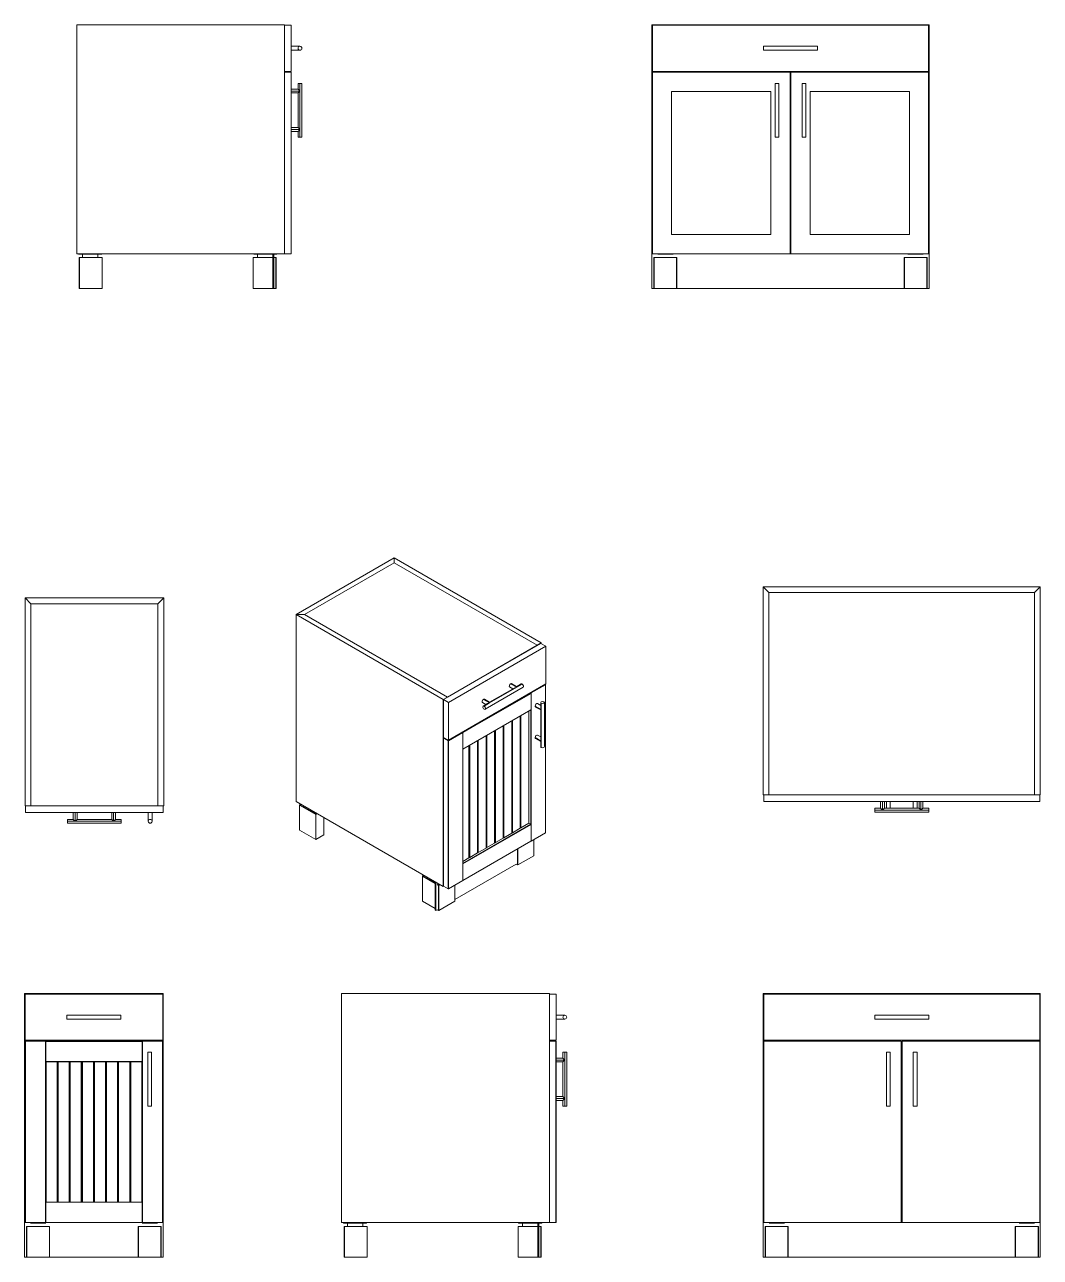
# Model space of a CAD drawing. Header units: millimetres. Extents: x 198 to 695, y 325 to 684.
# Drawn here: x 392.4 to 524.3, y 324.6 to 484.6 of the extents above; entities that cross this region are included whole.
import ezdxf

# ---------------------------------------------------------------- set-up
doc = ezdxf.new("R2010")
doc.units = ezdxf.units.MM
doc.layers.add('Standard', color=11, linetype='Continuous')

msp = doc.modelspace()

# ---------------------------------------------------------------- linework, layer by layer
at = {"layer": 'Standard', "linetype": 'Continuous', "lineweight": 0, "extrusion": (0, 1, 0)}
for p, q in [((399.12, 484.64, 14.05), (399.12, 454.89, 14.05)), ((426.12, 484.64, 14.05), (399.12, 484.64, 14.05)), ((426.12, 484.64, 14.05), (426.12, 454.89, 14.05)), ((426.12, 484.58, 14.05), (426.99, 484.58, 14.05)), ((426.99, 484.58, 14.05), (426.99, 478.58, 14.05)), ((473.84, 484.64, 14.05), (473.84, 454.89, 14.05)), ((474.59, 484.64, 14.05), (473.84, 484.64, 14.05)), ((473.9, 484.58, 14.05), (473.9, 478.58, 14.05)), ((509.78, 484.58, 14.05), (473.9, 484.58, 14.05)), ((474.59, 484.58, 14.05), (474.59, 484.64, 14.05)), ((474.59, 484.64, 14.05), (509.09, 484.64, 14.05)), ((474.59, 484.58, 14.05), (474.59, 484.64, 14.05)), ((509.84, 484.64, 14.05), (509.09, 484.64, 14.05)), ((509.09, 484.64, 14.05), (509.09, 484.58, 14.05)), ((509.09, 484.64, 14.05), (509.09, 484.58, 14.05)), ((509.78, 478.58, 14.05), (509.78, 484.58, 14.05)), ((509.84, 454.89, 14.05), (509.84, 484.64, 14.05)), ((428.12, 481.83, 14.05), (426.99, 481.83, 14.05)), ((488.34, 481.83, 14.05), (488.34, 481.33, 14.05)), ((488.34, 481.83, 14.05), (489.34, 481.83, 14.05)), ((489.34, 481.83, 14.05), (494.34, 481.83, 14.05)), ((494.34, 481.83, 14.05), (495.34, 481.83, 14.05)), ((495.34, 481.33, 14.05), (495.34, 481.83, 14.05)), ((426.99, 481.33, 14.05), (428.12, 481.33, 14.05)), ((489.34, 481.33, 14.05), (488.34, 481.33, 14.05)), ((494.34, 481.33, 14.05), (489.34, 481.33, 14.05)), ((495.34, 481.33, 14.05), (494.34, 481.33, 14.05)), ((426.12, 478.58, 14.05), (426.99, 478.58, 14.05)), ((426.12, 478.46, 14.05), (426.96, 478.46, 14.05)), ((426.99, 478.46, 14.05), (426.96, 478.46, 14.05)), ((426.96, 454.89, 14.05), (426.96, 478.46, 14.05)), ((426.99, 478.46, 14.05), (426.99, 454.89, 14.05)), ((428.12, 477.02, 14.05), (427.87, 477.02, 14.05)), ((427.87, 477.02, 14.05), (427.87, 476.27, 14.05)), ((428.37, 477.02, 14.05), (428.12, 477.02, 14.05)), ((428.12, 476.02, 14.05), (428.12, 477.02, 14.05)), ((428.37, 477.02, 14.05), (428.37, 470.02, 14.05)), ((473.9, 478.58, 14.05), (509.78, 478.58, 14.05)), ((473.9, 478.46, 14.05), (473.9, 454.89, 14.05)), ((491.78, 478.46, 14.05), (473.9, 478.46, 14.05)), ((474.59, 478.46, 14.05), (474.59, 478.58, 14.05)), ((490.34, 477.02, 14.05), (489.84, 477.02, 14.05)), ((489.84, 476.02, 14.05), (489.84, 477.02, 14.05)), ((490.34, 477.02, 14.05), (490.34, 476.02, 14.05)), ((491.78, 454.89, 14.05), (491.78, 478.46, 14.05)), ((491.9, 478.46, 14.05), (491.9, 454.89, 14.05)), ((509.78, 478.46, 14.05), (491.9, 478.46, 14.05)), ((493.84, 477.02, 14.05), (493.34, 477.02, 14.05)), ((493.34, 476.02, 14.05), (493.34, 477.02, 14.05)), ((493.84, 477.02, 14.05), (493.84, 476.02, 14.05)), ((509.09, 478.58, 14.05), (509.09, 478.46, 14.05)), ((509.78, 454.89, 14.05), (509.78, 478.46, 14.05)), ((426.99, 476.27, 14.05), (427.87, 476.27, 14.05)), ((428.12, 476.02, 14.05), (426.99, 476.02, 14.05)), ((426.99, 475.77, 14.05), (427.87, 475.77, 14.05)), ((428.12, 476.02, 14.05), (427.87, 476.27, 14.05)), ((427.87, 475.77, 14.05), (428.12, 476.02, 14.05)), ((427.87, 475.77, 14.05), (427.87, 471.27, 14.05)), ((428.12, 471.02, 14.05), (428.12, 476.02, 14.05)), ((476.4, 475.96, 14.05), (489.28, 475.96, 14.05)), ((476.4, 457.39, 14.05), (476.4, 475.96, 14.05)), ((489.28, 475.96, 14.05), (489.28, 457.39, 14.05)), ((489.84, 471.02, 14.05), (489.84, 476.02, 14.05)), ((490.34, 476.02, 14.05), (490.34, 471.02, 14.05)), ((493.34, 471.02, 14.05), (493.34, 476.02, 14.05)), ((493.84, 476.02, 14.05), (493.84, 471.02, 14.05)), ((494.4, 475.96, 14.05), (507.28, 475.96, 14.05)), ((494.4, 457.39, 14.05), (494.4, 475.96, 14.05)), ((507.28, 475.96, 14.05), (507.28, 457.39, 14.05)), ((426.99, 471.27, 14.05), (427.87, 471.27, 14.05)), ((428.12, 471.02, 14.05), (426.99, 471.02, 14.05)), ((426.99, 470.77, 14.05), (427.87, 470.77, 14.05)), ((428.12, 471.02, 14.05), (427.87, 471.27, 14.05)), ((427.87, 470.77, 14.05), (428.12, 471.02, 14.05)), ((427.87, 470.77, 14.05), (427.87, 470.02, 14.05)), ((428.12, 470.02, 14.05), (428.12, 471.02, 14.05)), ((489.84, 470.02, 14.05), (489.84, 471.02, 14.05)), ((490.34, 471.02, 14.05), (490.34, 470.02, 14.05)), ((493.34, 470.02, 14.05), (493.34, 471.02, 14.05)), ((493.84, 471.02, 14.05), (493.84, 470.02, 14.05)), ((427.87, 470.02, 14.05), (428.12, 470.02, 14.05)), ((428.12, 470.02, 14.05), (428.37, 470.02, 14.05)), ((489.84, 470.02, 14.05), (490.34, 470.02, 14.05)), ((493.34, 470.02, 14.05), (493.84, 470.02, 14.05)), ((491.78, 467.64, 14.05), (491.9, 467.64, 14.05)), ((491.9, 466.89, 14.05), (491.78, 466.89, 14.05)), ((489.28, 457.39, 14.05), (476.4, 457.39, 14.05)), ((507.28, 457.39, 14.05), (494.4, 457.39, 14.05)), ((426.12, 454.89, 14.05), (399.12, 454.89, 14.05)), ((399.37, 454.83, 14.05), (399.37, 454.89, 14.05)), ((402.37, 454.89, 14.05), (399.37, 454.89, 14.05)), ((399.37, 454.83, 14.05), (402.37, 454.83, 14.05)), ((399.87, 454.39, 14.05), (399.87, 454.83, 14.05)), ((401.87, 454.83, 14.05), (401.87, 454.39, 14.05)), ((402.37, 454.89, 14.05), (402.37, 454.83, 14.05)), ((424.62, 454.89, 14.05), (422.12, 454.89, 14.05)), ((422.12, 454.83, 14.05), (422.12, 454.89, 14.05)), ((422.12, 454.83, 14.05), (424.62, 454.83, 14.05)), ((422.62, 454.39, 14.05), (422.62, 454.83, 14.05)), ((424.62, 454.89, 14.05), (424.74, 454.89, 14.05)), ((424.62, 450.39, 14.05), (424.62, 454.89, 14.05)), ((425.12, 454.89, 14.05), (424.74, 454.89, 14.05)), ((424.74, 450.39, 14.05), (424.74, 454.89, 14.05)), ((424.74, 454.83, 14.05), (425.12, 454.83, 14.05)), ((425.12, 454.89, 14.05), (425.12, 454.83, 14.05)), ((426.96, 454.89, 14.05), (426.12, 454.89, 14.05)), ((426.96, 454.89, 14.05), (426.99, 454.89, 14.05)), ((473.84, 454.89, 14.05), (473.9, 454.89, 14.05)), ((473.84, 450.39, 14.05), (473.84, 454.89, 14.05)), ((473.9, 454.89, 14.05), (491.78, 454.89, 14.05)), ((475.59, 454.89, 14.05), (474.6, 454.89, 14.05)), ((474.6, 454.83, 14.05), (475.59, 454.83, 14.05)), ((475.59, 454.89, 14.05), (475.59, 454.83, 14.05)), ((476.58, 454.89, 14.05), (475.59, 454.89, 14.05)), ((475.59, 454.83, 14.05), (476.58, 454.83, 14.05)), ((491.78, 455.64, 14.05), (491.9, 455.64, 14.05)), ((491.9, 454.89, 14.05), (491.78, 454.89, 14.05)), ((491.9, 454.89, 14.05), (509.78, 454.89, 14.05)), ((508.09, 454.89, 14.05), (507.1, 454.89, 14.05)), ((507.1, 454.83, 14.05), (508.09, 454.83, 14.05)), ((508.09, 454.83, 14.05), (508.09, 454.89, 14.05)), ((509.08, 454.89, 14.05), (508.09, 454.89, 14.05)), ((508.09, 454.83, 14.05), (509.08, 454.83, 14.05)), ((509.78, 454.89, 14.05), (509.84, 454.89, 14.05)), ((509.84, 450.39, 14.05), (509.84, 454.89, 14.05)), ((399.44, 454.39, 14.05), (399.44, 450.39, 14.05)), ((399.48, 454.39, 14.05), (399.44, 454.39, 14.05)), ((399.48, 454.39, 14.05), (399.48, 450.39, 14.05)), ((399.48, 454.39, 14.05), (402.44, 454.39, 14.05)), ((402.44, 450.39, 14.05), (402.44, 454.39, 14.05)), ((422.05, 454.39, 14.05), (422.05, 450.39, 14.05)), ((422.05, 454.39, 14.05), (424.62, 454.39, 14.05)), ((424.74, 454.39, 14.05), (425.01, 454.39, 14.05)), ((425.05, 454.39, 14.05), (425.01, 454.39, 14.05)), ((425.01, 450.39, 14.05), (425.01, 454.39, 14.05)), ((425.05, 450.39, 14.05), (425.05, 454.39, 14.05)), ((474.13, 454.39, 14.05), (474.09, 454.39, 14.05)), ((474.09, 450.39, 14.05), (474.09, 454.39, 14.05)), ((474.13, 454.39, 14.05), (477.05, 454.39, 14.05)), ((474.13, 450.39, 14.05), (474.13, 454.39, 14.05)), ((477.09, 454.39, 14.05), (477.05, 454.39, 14.05)), ((477.05, 450.39, 14.05), (477.05, 454.39, 14.05)), ((477.09, 450.39, 14.05), (477.09, 454.39, 14.05)), ((506.59, 454.39, 14.05), (506.59, 450.39, 14.05)), ((506.63, 454.39, 14.05), (506.59, 454.39, 14.05)), ((506.63, 454.39, 14.05), (506.63, 450.39, 14.05)), ((506.63, 454.39, 14.05), (509.55, 454.39, 14.05)), ((509.55, 454.39, 14.05), (509.55, 450.39, 14.05)), ((509.59, 454.39, 14.05), (509.55, 454.39, 14.05)), ((509.59, 454.39, 14.05), (509.59, 450.39, 14.05)), ((399.44, 450.39, 14.05), (399.48, 450.39, 14.05)), ((402.44, 450.39, 14.05), (399.48, 450.39, 14.05)), ((424.62, 450.39, 14.05), (422.05, 450.39, 14.05)), ((424.74, 450.39, 14.05), (424.62, 450.39, 14.05)), ((425.01, 450.39, 14.05), (424.74, 450.39, 14.05)), ((425.01, 450.39, 14.05), (425.05, 450.39, 14.05)), ((474.09, 450.39, 14.05), (473.84, 450.39, 14.05)), ((474.09, 450.39, 14.05), (474.13, 450.39, 14.05)), ((477.05, 450.39, 14.05), (474.13, 450.39, 14.05)), ((477.05, 450.39, 14.05), (477.09, 450.39, 14.05)), ((506.59, 450.39, 14.05), (477.09, 450.39, 14.05)), ((506.59, 450.39, 14.05), (506.63, 450.39, 14.05)), ((509.55, 450.39, 14.05), (506.63, 450.39, 14.05)), ((509.55, 450.39, 14.05), (509.59, 450.39, 14.05)), ((509.84, 450.39, 14.05), (509.59, 450.39, 14.05)), ((392.36, 358.83), (392.36, 329.08)), ((393.11, 358.83), (392.36, 358.83)), ((392.42, 358.76), (392.42, 352.76)), ((410.3, 358.76), (392.42, 358.76)), ((393.11, 358.83), (409.61, 358.83)), ((393.11, 358.76), (393.11, 358.83)), ((393.11, 358.76), (393.11, 358.83)), ((409.61, 358.83), (409.61, 358.76)), ((410.36, 358.83), (409.61, 358.83)), ((409.61, 358.83), (409.61, 358.76)), ((410.3, 352.76), (410.3, 358.76)), ((410.36, 329.08), (410.36, 358.83)), ((433.53, 358.83), (433.53, 329.08)), ((460.53, 358.83), (433.53, 358.83)), ((460.53, 358.83), (460.53, 329.08)), ((460.53, 358.76), (461.4, 358.76)), ((461.4, 358.76), (461.4, 352.76)), ((488.29, 358.83), (488.29, 329.08)), ((489.04, 358.83), (488.29, 358.83)), ((488.36, 358.76), (488.36, 352.76)), ((524.23, 358.76), (488.36, 358.76)), ((489.04, 358.76), (489.04, 358.83)), ((489.04, 358.83), (523.54, 358.83)), ((489.04, 358.76), (489.04, 358.83)), ((524.29, 358.83), (523.54, 358.83)), ((523.54, 358.83), (523.54, 358.76)), ((523.54, 358.83), (523.54, 358.76)), ((524.23, 352.76), (524.23, 358.76)), ((524.29, 329.08), (524.29, 358.83)), ((397.86, 356.01), (397.86, 355.51)), ((397.86, 356.01), (398.86, 356.01)), ((398.86, 355.51), (397.86, 355.51)), ((398.86, 356.01), (403.86, 356.01)), ((403.86, 355.51), (398.86, 355.51)), ((403.86, 356.01), (404.86, 356.01)), ((404.86, 355.51), (403.86, 355.51)), ((404.86, 355.51), (404.86, 356.01)), ((462.53, 356.01), (461.4, 356.01)), ((461.4, 355.51), (462.53, 355.51)), ((502.79, 356.01), (502.79, 355.51)), ((502.79, 356.01), (503.79, 356.01)), ((503.79, 355.51), (502.79, 355.51)), ((503.79, 356.01), (508.79, 356.01)), ((508.79, 355.51), (503.79, 355.51)), ((508.79, 356.01), (509.79, 356.01)), ((509.79, 355.51), (508.79, 355.51)), ((509.79, 355.51), (509.79, 356.01)), ((392.42, 352.76), (410.3, 352.76)), ((392.46, 352.64), (392.42, 352.64)), ((392.42, 329.08), (392.42, 352.64)), ((392.46, 352.64), (392.46, 329.08)), ((392.46, 352.64), (395.08, 352.64)), ((393.11, 352.64), (393.11, 352.76)), ((395.08, 352.64), (395.08, 329.08)), ((395.11, 352.64), (395.08, 352.64)), ((395.11, 352.64), (395.11, 352.6)), ((395.11, 352.64), (407.61, 352.64)), ((395.11, 352.64), (395.11, 329.08)), ((407.61, 352.6), (395.11, 352.6)), ((395.11, 349.99), (395.11, 352.6)), ((407.61, 352.6), (407.61, 352.64)), ((407.65, 352.64), (407.61, 352.64)), ((407.61, 329.08), (407.61, 352.64)), ((407.61, 352.6), (407.61, 349.99)), ((407.65, 352.64), (410.26, 352.64)), ((407.65, 329.08), (407.65, 352.64)), ((409.61, 352.76), (409.61, 352.64)), ((410.3, 352.64), (410.26, 352.64)), ((410.26, 329.08), (410.26, 352.64)), ((410.3, 352.64), (410.3, 329.08)), ((460.53, 352.76), (461.4, 352.76)), ((460.53, 352.64), (461.37, 352.64)), ((461.4, 352.64), (461.37, 352.64)), ((461.37, 329.08), (461.37, 352.64)), ((461.4, 352.64), (461.4, 329.08)), ((488.36, 352.76), (524.23, 352.76)), ((488.36, 352.64), (488.36, 329.08)), ((506.23, 352.64), (488.36, 352.64)), ((489.04, 352.64), (489.04, 352.76)), ((506.23, 329.08), (506.23, 352.64)), ((506.36, 352.64), (506.36, 329.08)), ((524.23, 352.64), (506.36, 352.64)), ((523.54, 352.76), (523.54, 352.64)), ((524.23, 329.08), (524.23, 352.64)), ((408.86, 351.2), (408.36, 351.2)), ((408.36, 350.2), (408.36, 351.2)), ((408.86, 351.2), (408.86, 350.2)), ((462.53, 351.2), (462.28, 351.2)), ((462.28, 351.2), (462.28, 350.45)), ((462.78, 351.2), (462.53, 351.2)), ((462.53, 350.2), (462.53, 351.2)), ((462.78, 351.2), (462.78, 344.2)), ((504.79, 351.2), (504.29, 351.2)), ((504.29, 350.2), (504.29, 351.2)), ((504.79, 351.2), (504.79, 350.2)), ((508.29, 351.2), (507.79, 351.2)), ((507.79, 350.2), (507.79, 351.2)), ((508.29, 351.2), (508.29, 350.2)), ((407.61, 349.99), (395.11, 349.99)), ((395.11, 349.99), (395.11, 349.95)), ((407.61, 349.95), (395.11, 349.95)), ((395.14, 349.95), (395.11, 349.95)), ((395.11, 331.76), (395.11, 349.95)), ((395.14, 349.95), (395.14, 331.76)), ((395.14, 349.95), (396.58, 349.95)), ((396.61, 349.95), (396.58, 349.95)), ((396.58, 331.76), (396.58, 349.95)), ((396.68, 349.95), (396.61, 349.95)), ((396.61, 349.95), (396.61, 331.76)), ((396.71, 349.95), (396.68, 349.95)), ((396.68, 331.76), (396.68, 349.95)), ((396.71, 349.95), (396.71, 331.76)), ((396.71, 349.95), (398.15, 349.95)), ((398.18, 349.95), (398.15, 349.95)), ((398.15, 331.76), (398.15, 349.95)), ((398.25, 349.95), (398.18, 349.95)), ((398.18, 349.95), (398.18, 331.76)), ((398.29, 349.95), (398.25, 349.95)), ((398.25, 331.76), (398.25, 349.95)), ((398.29, 349.95), (398.29, 331.76)), ((398.29, 349.95), (399.72, 349.95)), ((399.75, 349.95), (399.72, 349.95)), ((399.72, 331.76), (399.72, 349.95)), ((399.83, 349.95), (399.75, 349.95)), ((399.75, 349.95), (399.75, 331.76)), ((399.86, 349.95), (399.83, 349.95)), ((399.83, 331.76), (399.83, 349.95)), ((399.86, 349.95), (399.86, 331.76)), ((399.86, 349.95), (401.29, 349.95)), ((401.33, 349.95), (401.29, 349.95)), ((401.29, 331.76), (401.29, 349.95)), ((401.4, 349.95), (401.33, 349.95)), ((401.33, 349.95), (401.33, 331.76)), ((401.43, 349.95), (401.4, 349.95)), ((401.4, 331.76), (401.4, 349.95)), ((401.43, 349.95), (401.43, 331.76)), ((401.43, 349.95), (402.87, 349.95)), ((402.9, 349.95), (402.87, 349.95)), ((402.87, 331.76), (402.87, 349.95)), ((402.97, 349.95), (402.9, 349.95)), ((402.9, 349.95), (402.9, 331.76)), ((403, 349.95), (402.97, 349.95)), ((402.97, 331.76), (402.97, 349.95)), ((403, 349.95), (403, 331.76)), ((403, 349.95), (404.44, 349.95)), ((404.47, 349.95), (404.44, 349.95)), ((404.44, 331.76), (404.44, 349.95)), ((404.54, 349.95), (404.47, 349.95)), ((404.47, 349.95), (404.47, 331.76)), ((404.57, 349.95), (404.54, 349.95)), ((404.54, 331.76), (404.54, 349.95)), ((404.57, 349.95), (404.57, 331.76)), ((404.57, 349.95), (406.01, 349.95)), ((406.04, 349.95), (406.01, 349.95)), ((406.01, 331.76), (406.01, 349.95)), ((406.11, 349.95), (406.04, 349.95)), ((406.04, 349.95), (406.04, 331.76)), ((406.14, 349.95), (406.11, 349.95)), ((406.11, 331.76), (406.11, 349.95)), ((406.14, 349.95), (406.14, 331.76)), ((406.14, 349.95), (407.58, 349.95)), ((407.61, 349.95), (407.58, 349.95)), ((407.58, 331.76), (407.58, 349.95)), ((407.61, 349.95), (407.61, 349.99)), ((407.61, 349.95), (407.61, 331.76)), ((408.36, 345.2), (408.36, 350.2)), ((408.86, 350.2), (408.86, 345.2)), ((461.4, 350.45), (462.28, 350.45)), ((462.53, 350.2), (461.4, 350.2)), ((461.4, 349.95), (462.28, 349.95)), ((462.53, 350.2), (462.28, 350.45)), ((462.28, 349.95), (462.53, 350.2)), ((462.28, 349.95), (462.28, 345.45)), ((462.53, 345.2), (462.53, 350.2)), ((504.29, 345.2), (504.29, 350.2)), ((504.79, 350.2), (504.79, 345.2)), ((507.79, 345.2), (507.79, 350.2)), ((508.29, 350.2), (508.29, 345.2)), ((408.36, 344.2), (408.36, 345.2)), ((408.36, 344.2), (408.86, 344.2)), ((408.86, 345.2), (408.86, 344.2)), ((461.4, 345.45), (462.28, 345.45)), ((462.53, 345.2), (461.4, 345.2)), ((461.4, 344.95), (462.28, 344.95)), ((462.53, 345.2), (462.28, 345.45)), ((462.28, 344.95), (462.53, 345.2)), ((462.28, 344.95), (462.28, 344.2)), ((462.28, 344.2), (462.53, 344.2)), ((462.53, 344.2), (462.53, 345.2)), ((462.53, 344.2), (462.78, 344.2)), ((504.29, 344.2), (504.29, 345.2)), ((504.29, 344.2), (504.79, 344.2)), ((504.79, 345.2), (504.79, 344.2)), ((507.79, 344.2), (507.79, 345.2)), ((507.79, 344.2), (508.29, 344.2)), ((508.29, 345.2), (508.29, 344.2)), ((395.11, 341.83), (395.11, 341.83)), ((395.11, 341.08), (395.11, 341.08)), ((407.61, 341.83), (407.61, 341.83)), ((407.61, 341.08), (407.61, 341.08)), ((506.23, 341.83), (506.36, 341.83)), ((506.36, 341.08), (506.23, 341.08)), ((395.11, 331.76), (395.11, 331.73)), ((395.11, 331.76), (407.61, 331.76)), ((395.11, 331.76), (395.14, 331.76)), ((407.61, 331.73), (395.11, 331.73)), ((395.11, 329.11), (395.11, 331.73)), ((396.58, 331.76), (395.14, 331.76)), ((396.58, 331.76), (396.61, 331.76)), ((396.61, 331.76), (396.68, 331.76)), ((396.68, 331.76), (396.71, 331.76)), ((398.15, 331.76), (396.71, 331.76)), ((398.15, 331.76), (398.18, 331.76)), ((398.18, 331.76), (398.25, 331.76)), ((398.25, 331.76), (398.29, 331.76)), ((399.72, 331.76), (398.29, 331.76)), ((399.72, 331.76), (399.75, 331.76)), ((399.75, 331.76), (399.83, 331.76)), ((399.83, 331.76), (399.86, 331.76)), ((401.29, 331.76), (399.86, 331.76)), ((401.29, 331.76), (401.33, 331.76)), ((401.33, 331.76), (401.4, 331.76)), ((401.4, 331.76), (401.43, 331.76)), ((402.87, 331.76), (401.43, 331.76)), ((402.87, 331.76), (402.9, 331.76)), ((402.9, 331.76), (402.97, 331.76)), ((402.97, 331.76), (403, 331.76)), ((404.44, 331.76), (403, 331.76)), ((404.44, 331.76), (404.47, 331.76)), ((404.47, 331.76), (404.54, 331.76)), ((404.54, 331.76), (404.57, 331.76)), ((406.01, 331.76), (404.57, 331.76)), ((406.01, 331.76), (406.04, 331.76)), ((406.04, 331.76), (406.11, 331.76)), ((406.11, 331.76), (406.14, 331.76)), ((407.58, 331.76), (406.14, 331.76)), ((407.58, 331.76), (407.61, 331.76)), ((407.61, 331.73), (407.61, 331.76)), ((407.61, 331.73), (407.61, 329.11)), ((395.11, 329.83), (395.11, 329.83)), ((407.61, 329.83), (407.61, 329.83)), ((506.23, 329.83), (506.36, 329.83)), ((392.36, 324.58), (392.36, 329.08)), ((392.36, 329.08), (392.42, 329.08)), ((392.42, 329.08), (392.46, 329.08)), ((395.08, 329.08), (392.46, 329.08)), ((392.65, 328.58), (392.61, 328.58)), ((392.61, 324.58), (392.61, 328.58)), ((392.65, 328.58), (395.57, 328.58)), ((392.65, 324.58), (392.65, 328.58)), ((393.12, 329.01), (394.11, 329.01)), ((394.11, 329.08), (394.11, 329.01)), ((394.11, 329.01), (395.1, 329.01)), ((395.08, 329.08), (395.11, 329.08)), ((407.61, 329.11), (395.11, 329.11)), ((395.11, 329.11), (395.11, 329.08)), ((407.61, 329.08), (395.11, 329.08)), ((395.11, 329.08), (395.11, 329.08)), ((395.61, 328.58), (395.57, 328.58)), ((395.57, 324.58), (395.57, 328.58)), ((395.61, 324.58), (395.61, 328.58)), ((407.11, 328.58), (407.11, 324.58)), ((407.15, 328.58), (407.11, 328.58)), ((407.15, 328.58), (407.15, 324.58)), ((407.15, 328.58), (410.07, 328.58)), ((407.61, 329.08), (407.61, 329.11)), ((407.61, 329.08), (407.65, 329.08)), ((407.61, 329.08), (407.61, 329.08)), ((407.62, 329.01), (408.61, 329.01)), ((410.26, 329.08), (407.65, 329.08)), ((408.61, 329.01), (408.61, 329.08)), ((408.61, 329.01), (409.6, 329.01)), ((410.07, 328.58), (410.07, 324.58)), ((410.11, 328.58), (410.07, 328.58)), ((410.11, 328.58), (410.11, 324.58)), ((410.26, 329.08), (410.3, 329.08)), ((410.3, 329.08), (410.36, 329.08)), ((410.36, 324.58), (410.36, 329.08)), ((460.53, 329.08), (433.53, 329.08)), ((433.78, 329.01), (433.78, 329.08)), ((433.78, 329.01), (436.78, 329.01)), ((433.85, 328.58), (433.85, 324.58)), ((433.89, 328.58), (433.85, 328.58)), ((433.89, 328.58), (433.89, 324.58)), ((433.89, 328.58), (436.85, 328.58)), ((434.28, 328.58), (434.28, 329.01)), ((436.28, 329.01), (436.28, 328.58)), ((436.78, 329.08), (436.78, 329.01)), ((436.85, 324.58), (436.85, 328.58)), ((456.45, 328.58), (456.45, 324.58)), ((456.45, 328.58), (459.03, 328.58)), ((456.53, 329.01), (456.53, 329.08)), ((456.53, 329.01), (459.03, 329.01)), ((457.03, 328.58), (457.03, 329.01)), ((459.03, 329.08), (459.15, 329.08)), ((459.03, 324.58), (459.03, 329.08)), ((459.15, 324.58), (459.15, 329.08)), ((459.15, 329.01), (459.53, 329.01)), ((459.15, 328.58), (459.42, 328.58)), ((459.45, 328.58), (459.42, 328.58)), ((459.42, 324.58), (459.42, 328.58)), ((459.45, 324.58), (459.45, 328.58)), ((459.53, 329.08), (459.53, 329.01)), ((461.37, 329.08), (460.53, 329.08)), ((461.37, 329.08), (461.4, 329.08)), ((488.29, 329.08), (488.36, 329.08)), ((488.29, 324.58), (488.29, 329.08)), ((488.36, 329.08), (506.23, 329.08)), ((488.58, 328.58), (488.54, 328.58)), ((488.54, 324.58), (488.54, 328.58)), ((488.58, 328.58), (491.51, 328.58)), ((488.58, 324.58), (488.58, 328.58)), ((490.04, 329.08), (489.05, 329.08)), ((489.05, 329.01), (490.04, 329.01)), ((490.04, 329.08), (490.04, 329.01)), ((491.04, 329.08), (490.04, 329.08)), ((490.04, 329.01), (491.04, 329.01)), ((491.54, 328.58), (491.51, 328.58)), ((491.51, 324.58), (491.51, 328.58)), ((491.54, 324.58), (491.54, 328.58)), ((506.36, 329.08), (506.23, 329.08)), ((506.36, 329.08), (524.23, 329.08)), ((521.04, 328.58), (521.04, 324.58)), ((521.08, 328.58), (521.04, 328.58)), ((521.08, 328.58), (521.08, 324.58)), ((521.08, 328.58), (524.01, 328.58)), ((522.54, 329.08), (521.55, 329.08)), ((521.55, 329.01), (522.54, 329.01)), ((522.54, 329.01), (522.54, 329.08)), ((523.54, 329.08), (522.54, 329.08)), ((522.54, 329.01), (523.54, 329.01)), ((524.01, 328.58), (524.01, 324.58)), ((524.04, 328.58), (524.01, 328.58)), ((524.04, 328.58), (524.04, 324.58)), ((524.23, 329.08), (524.29, 329.08)), ((524.29, 324.58), (524.29, 329.08)), ((392.61, 324.58), (392.36, 324.58)), ((392.61, 324.58), (392.65, 324.58)), ((395.57, 324.58), (392.65, 324.58)), ((395.57, 324.58), (395.61, 324.58)), ((407.11, 324.58), (395.61, 324.58)), ((407.11, 324.58), (407.15, 324.58)), ((410.07, 324.58), (407.15, 324.58)), ((410.07, 324.58), (410.11, 324.58)), ((410.36, 324.58), (410.11, 324.58)), ((433.85, 324.58), (433.89, 324.58)), ((436.85, 324.58), (433.89, 324.58)), ((459.03, 324.58), (456.45, 324.58)), ((459.15, 324.58), (459.03, 324.58)), ((459.42, 324.58), (459.15, 324.58)), ((459.42, 324.58), (459.45, 324.58)), ((488.54, 324.58), (488.29, 324.58)), ((488.54, 324.58), (488.58, 324.58)), ((491.51, 324.58), (488.58, 324.58)), ((491.51, 324.58), (491.54, 324.58)), ((521.04, 324.58), (491.54, 324.58)), ((521.04, 324.58), (521.08, 324.58)), ((524.01, 324.58), (521.08, 324.58)), ((524.01, 324.58), (524.04, 324.58)), ((524.29, 324.58), (524.04, 324.58))]:
    msp.add_line(p, q, dxfattribs=at)
at = {"layer": 'Standard', "linetype": 'Continuous', "lineweight": 0, "extrusion": (0, 0.816497, 0.57735)}
for p, q in [((427.64, 408.05), (440.37, 415.4)), ((440.37, 414.78), (428.71, 408.05)), ((428.71, 408.05), (440.37, 414.78)), ((440.37, 415.4), (459.46, 404.37)), ((440.37, 414.78), (440.37, 415.4)), ((458.93, 404.07), (440.37, 414.78)), ((440.37, 414.78), (458.93, 404.07)), ((427.64, 408.05), (427.64, 383.76)), ((428.71, 408.05), (427.64, 408.05)), ((446.74, 397.03), (427.64, 408.05)), ((428.71, 408.05), (447.27, 397.33)), ((447.27, 397.33), (428.71, 408.05)), ((446.78, 397), (459.42, 404.3)), ((447.27, 397.33), (458.93, 404.07)), ((460.04, 403.94), (447.4, 396.64)), ((459.46, 404.37), (458.93, 404.07)), ((458.93, 404.07), (458.93, 404.02)), ((458.93, 404.07), (458.93, 404.02)), ((459.42, 404.3), (460.04, 403.94)), ((459.46, 404.27), (459.46, 404.37)), ((460.04, 399.04), (460.04, 403.94)), ((447.4, 391.74), (460.04, 399.04)), ((457.11, 398.6), (452.16, 395.74)), ((452.75, 396.57), (456.28, 398.61)), ((455.36, 398.65), (455.78, 398.4)), ((456.28, 398.61), (455.49, 399.07)), ((455.61, 399.08), (456.28, 398.69)), ((456.86, 399.03), (456.28, 398.69)), ((456.28, 398.61), (456.99, 399.02)), ((456.28, 398.61), (456.28, 398.69)), ((458.16, 397.86), (460.01, 398.93)), ((460.01, 398.95), (459.95, 398.99)), ((460.01, 379.69), (460.01, 398.93)), ((460.02, 398.94), (460.02, 379.7)), ((447.27, 397.33), (446.74, 397.03)), ((446.74, 397.03), (446.74, 372.74)), ((446.78, 397), (447.4, 396.64)), ((446.78, 392.1), (446.78, 397)), ((447.27, 397.28), (447.27, 397.33)), ((447.27, 397.28), (447.27, 397.33)), ((449.27, 392.75), (458.11, 397.86)), ((458.14, 397.81), (449.3, 392.71)), ((452.75, 396.57), (451.95, 397.03)), ((452.08, 397.04), (452.75, 396.65)), ((456.03, 398.55), (452.75, 396.65)), ((458.05, 397.89), (458.11, 397.86)), ((458.05, 397.89), (458.11, 397.86)), ((458.11, 397.86), (458.11, 397.86)), ((458.14, 397.81), (458.14, 395.68)), ((458.16, 378.62), (458.16, 397.86)), ((447.4, 396.64), (447.4, 391.74)), ((458.13, 395.66), (449.29, 390.56)), ((458.14, 395.68), (449.3, 390.57)), ((451.83, 396.61), (452.25, 396.36)), ((452.5, 396.51), (451.91, 396.17)), ((452.04, 396.16), (452.75, 396.57)), ((452.75, 396.57), (452.75, 396.65)), ((457.85, 380.94), (457.85, 395.5)), ((457.86, 380.95), (457.86, 395.51)), ((458.11, 380.81), (458.11, 395.65)), ((459.46, 395.7), (458.67, 396.16)), ((458.72, 396.04), (459.39, 395.66)), ((458.97, 396.48), (459.39, 396.23)), ((459.39, 396.62), (459.39, 395.95)), ((459.39, 395.66), (459.46, 395.7)), ((459.39, 395.66), (459.39, 391.86)), ((459.46, 395.7), (459.46, 396.52)), ((459.46, 391.62), (459.46, 395.7)), ((459.89, 396.62), (459.89, 390.9)), ((455.63, 379.66), (455.63, 394.22)), ((455.64, 379.67), (455.64, 394.22)), ((455.68, 379.71), (455.68, 394.25)), ((455.72, 394.27), (455.72, 379.71)), ((456.74, 380.3), (456.74, 394.86)), ((456.75, 380.31), (456.75, 394.86)), ((456.79, 380.35), (456.79, 394.89)), ((456.83, 394.91), (456.83, 380.35)), ((447.42, 391.66), (449.27, 392.72)), ((449.27, 392.75), (449.21, 392.79)), ((449.27, 392.75), (449.21, 392.79)), ((449.27, 392.72), (449.27, 373.49)), ((449.28, 392.74), (449.28, 373.5)), ((449.3, 390.57), (449.3, 392.71)), ((452.3, 377.74), (452.3, 392.3)), ((452.3, 377.73), (452.3, 392.29)), ((452.35, 377.79), (452.35, 392.32)), ((452.39, 392.35), (452.39, 377.79)), ((453.41, 378.37), (453.41, 392.93)), ((453.42, 378.39), (453.42, 392.94)), ((453.46, 378.43), (453.46, 392.96)), ((453.5, 392.99), (453.5, 378.43)), ((454.52, 379.01), (454.52, 393.58)), ((454.53, 379.03), (454.53, 393.58)), ((454.57, 379.07), (454.57, 393.6)), ((454.61, 393.63), (454.61, 379.07)), ((458.97, 392.39), (459.39, 392.15)), ((446.78, 392.1), (447.4, 391.74)), ((446.87, 392.05), (446.78, 392)), ((446.78, 392), (446.78, 372.76)), ((446.78, 392), (447.37, 391.66)), ((447.37, 372.42), (447.37, 391.66)), ((447.42, 391.66), (447.42, 372.42)), ((450.07, 376.45), (450.07, 391.01)), ((450.08, 376.46), (450.08, 391.01)), ((450.12, 376.5), (450.12, 391.04)), ((450.17, 391.06), (450.17, 376.5)), ((451.18, 377.09), (451.18, 391.65)), ((451.19, 377.1), (451.19, 391.66)), ((451.23, 377.14), (451.23, 391.68)), ((451.28, 391.71), (451.28, 377.14)), ((459.46, 391.62), (458.67, 392.08)), ((458.72, 391.96), (459.39, 391.57)), ((459.39, 391.57), (459.46, 391.62)), ((459.39, 391.57), (459.39, 390.9)), ((459.46, 390.8), (459.46, 391.62)), ((446.74, 372.74), (427.64, 383.76)), ((428.07, 383.32), (428.07, 380.05)), ((428.23, 383.42), (428.08, 383.33)), ((428.08, 383.3), (428.08, 380.04)), ((428.08, 383.3), (430.17, 382.09)), ((428.17, 383.3), (428.3, 383.38)), ((430.17, 382.15), (428.17, 383.3)), ((428.59, 383.21), (428.59, 383.06)), ((428.82, 383.08), (428.82, 382.93)), ((430.3, 382.22), (430.17, 382.15)), ((430.17, 382.09), (430.35, 382.2)), ((430.17, 378.83), (430.17, 382.09)), ((431.23, 381.69), (431.23, 379.44)), ((430.17, 378.83), (428.08, 380.04)), ((431.23, 379.44), (430.17, 378.83)), ((449.28, 375.72), (458.11, 380.81)), ((458.14, 380.77), (449.3, 375.67)), ((455.63, 379.66), (454.61, 379.07)), ((455.68, 379.71), (455.64, 379.73)), ((456.74, 380.3), (455.72, 379.71)), ((456.79, 380.35), (456.75, 380.38)), ((457.85, 380.94), (456.83, 380.35)), ((457.86, 380.96), (458.11, 380.81)), ((458.14, 380.77), (458.14, 378.63)), ((460.01, 379.69), (458.16, 378.62)), ((458.13, 378.62), (449.29, 373.51)), ((458.14, 378.63), (449.3, 373.53)), ((452.35, 377.79), (452.3, 377.81)), ((453.41, 378.37), (452.39, 377.79)), ((453.46, 378.43), (453.42, 378.45)), ((454.52, 379.01), (453.5, 378.43)), ((454.57, 379.07), (454.53, 379.09)), ((458.5, 378.81), (458.5, 376.73)), ((458.51, 378.82), (458.51, 376.75)), ((450.07, 376.45), (449.28, 375.99)), ((450.12, 376.5), (450.08, 376.53)), ((451.18, 377.09), (450.17, 376.5)), ((451.23, 377.14), (451.19, 377.17)), ((452.3, 377.73), (451.28, 377.14)), ((456.38, 377.61), (456.38, 375.54)), ((456.43, 377.64), (456.43, 375.54)), ((458.5, 376.73), (456.43, 375.54)), ((456.19, 375.64), (448.26, 371.06)), ((449.3, 373.53), (449.3, 375.67)), ((456.38, 375.54), (456.19, 375.64)), ((444.21, 374.19), (444.03, 374.09)), ((444.03, 374.09), (444.03, 370.83)), ((444.03, 374.09), (445.68, 373.14)), ((444.12, 374.09), (444.25, 374.17)), ((445.68, 373.19), (444.12, 374.09)), ((445.14, 373.51), (445.14, 373.66)), ((445.68, 373.35), (445.76, 373.3)), ((445.68, 369.67), (445.68, 373.35)), ((445.76, 369.62), (445.76, 373.3)), ((445.94, 372.99), (446.13, 372.88)), ((446.13, 372.94), (445.99, 373.02)), ((446.26, 373.01), (446.13, 372.94)), ((446.18, 372.88), (446.33, 372.97)), ((449.27, 373.49), (447.42, 372.42)), ((446.13, 369.62), (446.13, 372.88)), ((446.18, 369.62), (446.18, 372.88)), ((446.74, 372.74), (446.78, 372.76)), ((447.37, 372.42), (446.78, 372.76)), ((448.25, 370.81), (448.25, 372.89)), ((448.26, 370.83), (448.26, 372.9)), ((445.68, 369.88), (444.03, 370.83)), ((448.25, 370.81), (446.18, 369.62)), ((445.76, 369.62), (445.68, 369.67)), ((445.94, 369.72), (445.76, 369.62)), ((446.13, 369.62), (445.94, 369.72))]:
    msp.add_line(p, q, dxfattribs=at)
at = {"layer": 'Standard', "linetype": 'Continuous', "lineweight": 0}
for p, q in [((488.29, 411.64), (524.29, 411.64)), ((489.04, 410.89), (488.29, 411.64)), ((488.29, 384.64), (488.29, 411.64)), ((523.54, 410.89), (524.29, 411.64)), ((524.29, 411.64), (524.29, 384.64)), ((392.42, 410.2), (410.42, 410.2)), ((393.17, 409.45), (392.42, 410.2)), ((392.42, 383.2), (392.42, 410.2)), ((409.67, 409.45), (410.42, 410.2)), ((410.42, 410.2), (410.42, 383.2)), ((489.04, 410.89), (523.54, 410.89)), ((489.04, 384.64), (489.04, 410.89)), ((489.04, 410.89), (489.04, 384.64)), ((523.54, 410.89), (489.04, 410.89)), ((523.54, 410.89), (523.54, 384.64)), ((523.54, 384.64), (523.54, 410.89)), ((393.17, 409.45), (393.17, 383.2)), ((409.67, 409.45), (393.17, 409.45)), ((393.17, 409.45), (409.67, 409.45)), ((393.17, 383.2), (393.17, 409.45)), ((409.67, 383.2), (409.67, 409.45)), ((409.67, 409.45), (409.67, 383.2)), ((489.04, 384.64), (488.29, 384.64)), ((488.36, 384.64), (488.36, 383.77)), ((489.04, 384.64), (523.54, 384.64)), ((524.29, 384.64), (523.54, 384.64)), ((524.23, 384.64), (524.23, 383.77)), ((393.17, 383.2), (392.42, 383.2)), ((392.49, 383.2), (392.49, 382.33)), ((393.17, 383.2), (409.67, 383.2)), ((410.42, 383.2), (409.67, 383.2)), ((410.36, 383.2), (410.36, 382.33)), ((524.23, 383.77), (488.36, 383.77)), ((502.79, 382.89), (502.79, 382.64)), ((503.54, 382.89), (502.79, 382.89)), ((502.79, 382.64), (502.79, 382.39)), ((502.79, 382.64), (503.79, 382.64)), ((503.54, 383.77), (503.54, 382.89)), ((503.54, 382.89), (503.79, 382.64)), ((503.79, 382.64), (503.79, 383.77)), ((503.79, 382.64), (504.04, 382.89)), ((503.79, 382.64), (508.79, 382.64)), ((504.04, 383.77), (504.04, 382.89)), ((508.54, 382.89), (504.04, 382.89)), ((504.29, 382.89), (504.29, 383.77)), ((504.79, 383.77), (504.79, 382.89)), ((507.79, 382.89), (507.79, 383.77)), ((508.29, 383.77), (508.29, 382.89)), ((508.54, 383.77), (508.54, 382.89)), ((508.54, 382.89), (508.79, 382.64)), ((508.79, 382.64), (508.79, 383.77)), ((508.79, 382.64), (509.04, 382.89)), ((508.79, 382.64), (509.79, 382.64)), ((509.04, 383.77), (509.04, 382.89)), ((509.79, 382.89), (509.04, 382.89)), ((509.79, 382.64), (509.79, 382.89)), ((509.79, 382.39), (509.79, 382.64)), ((410.36, 382.33), (392.49, 382.33)), ((397.92, 381.45), (397.92, 381.2)), ((398.67, 381.45), (397.92, 381.45)), ((397.92, 381.2), (397.92, 380.95)), ((397.92, 381.2), (398.92, 381.2)), ((398.67, 382.33), (398.67, 381.45)), ((398.67, 381.45), (398.92, 381.2)), ((398.92, 381.2), (398.92, 382.33)), ((398.92, 381.2), (399.17, 381.45)), ((398.92, 381.2), (403.92, 381.2)), ((399.17, 382.33), (399.17, 381.45)), ((403.67, 381.45), (399.17, 381.45)), ((403.67, 382.33), (403.67, 381.45)), ((403.67, 381.45), (403.92, 381.2)), ((403.92, 381.2), (403.92, 382.33)), ((403.92, 381.2), (404.17, 381.45)), ((403.92, 381.2), (404.92, 381.2)), ((404.17, 382.33), (404.17, 381.45)), ((404.92, 381.45), (404.17, 381.45)), ((404.92, 381.2), (404.92, 381.45)), ((404.92, 380.95), (404.92, 381.2)), ((408.42, 381.2), (408.42, 382.33)), ((408.92, 382.33), (408.92, 381.2)), ((509.79, 382.39), (502.79, 382.39)), ((404.92, 380.95), (397.92, 380.95))]:
    msp.add_line(p, q, dxfattribs=at)
for centre, start, end in [((428.12, 481.58, 14.05), 90, 270), ((428.12, 481.58, 14.05), 270, 90), ((408.67, 381.2), 0, 180), ((408.67, 381.2), 180, 0), ((462.53, 355.76), 90, 270), ((462.53, 355.76), 270, 90)]:
    msp.add_arc(centre, 0.25, start, end, dxfattribs=at)
at = {"layer": 'Standard', "linetype": 'Continuous', "lineweight": 0, "extrusion": (2.77556e-17, 4.80741e-17, -1)}
msp.add_ellipse((455.49, 398.86), major_axis=(-0.125, -0.217), ratio=0.57735, start_param=0, end_param=2.356194, dxfattribs=at)
at = {"layer": 'Standard', "linetype": 'Continuous', "lineweight": 0, "extrusion": (1.20185e-16, -6.93889e-17, -1)}
msp.add_ellipse((455.49, 398.86), major_axis=(0.125, 0.217), ratio=0.57735, start_param=-0.785398, end_param=0, dxfattribs=at)
at = {"layer": 'Standard', "linetype": 'Continuous', "lineweight": 0}
for centre, major_axis, start_param, end_param in [((456.28, 398.4), (0.354, 0), 1.570796, 2.356194), ((459.99, 398.94), (0.0359, 0), -0.785398, 0.785398), ((458.14, 397.87), (0.0359, 0), -2.356194, -0.785398), ((452.04, 395.95), (-0.125, 0.217), -0.785398, 2.356194), ((452.04, 395.95), (0.125, -0.217), -0.785398, 2.356194), ((452.75, 396.36), (0.354, 0), 1.570796, 2.356194), ((459.64, 396.62), (-0.25, 0), -2.356194, 0.785398), ((459.64, 395.8), (0.177, -0.306), 3.926991, 4.712389), ((459.64, 396.62), (0.25, 0), -2.356194, 0.785398), ((449.27, 392.72), (-0.018, 0.0311), -2.356194, -0.785398), ((449.25, 392.74), (0.0359, 0), -0.785398, 0.785398), ((447.4, 391.67), (0.0359, 0), -2.356194, -0.785398), ((449.27, 390.59), (0.0179, -0.0311), -0.373569, 0.785398), ((459.64, 391.72), (0.177, -0.306), 3.926991, 4.712389), ((428.1, 383.32), (-0.038, 0), -0.785398, 0.785398), ((449.27, 375.68), (-0.018, 0.0311), -2.356194, -1.197227), ((449.27, 373.54), (0.0179, -0.0311), -0.373569, 0.785398), ((446.15, 372.9), (0.038, 0), -2.356194, -0.785398)]:
    msp.add_ellipse(centre, major_axis=major_axis, ratio=0.57735, start_param=start_param, end_param=end_param, dxfattribs=at)
at = {"layer": 'Standard', "linetype": 'Continuous', "lineweight": 0, "extrusion": (2.4037e-17, 1.38778e-17, -1)}
msp.add_ellipse((456.99, 398.81), major_axis=(-0.125, 0.217), ratio=0.57735, start_param=0, end_param=0.785398, dxfattribs=at)
at = {"layer": 'Standard', "linetype": 'Continuous', "lineweight": 0, "extrusion": (2.77556e-17, -4.80741e-17, -1)}
msp.add_ellipse((456.99, 398.81), major_axis=(0.125, -0.217), ratio=0.57735, start_param=-2.356194, end_param=0, dxfattribs=at)
at = {"layer": 'Standard', "linetype": 'Continuous', "lineweight": 0, "extrusion": (7.21111e-17, -4.16334e-17, -1)}
msp.add_ellipse((451.95, 396.82), major_axis=(-0.125, -0.217), ratio=0.57735, start_param=0, end_param=2.356194, dxfattribs=at)
at = {"layer": 'Standard', "linetype": 'Continuous', "lineweight": 0, "extrusion": (3.12481e-16, -1.80411e-16, -1)}
msp.add_ellipse((451.95, 396.82), major_axis=(0.125, 0.217), ratio=0.57735, start_param=-0.785398, end_param=0, dxfattribs=at)
at = {"layer": 'Standard', "linetype": 'Continuous', "lineweight": 0, "extrusion": (-2.16333e-16, -1.249e-16, -1)}
msp.add_ellipse((458.11, 397.83), major_axis=(0.0179, -0.0311), ratio=0.57735, start_param=-2.356194, end_param=-0.785398, dxfattribs=at)
at = {"layer": 'Standard', "linetype": 'Continuous', "lineweight": 0, "extrusion": (-1.44222e-16, -8.32667e-17, -1)}
msp.add_ellipse((458.11, 395.69), major_axis=(0.0179, -0.0311), ratio=0.57735, start_param=-0.785398, end_param=0, dxfattribs=at)
at = {"layer": 'Standard', "linetype": 'Continuous', "lineweight": 0, "extrusion": (1.16467e-16, -1.31341e-16, -1)}
msp.add_ellipse((458.85, 396.26), major_axis=(0.125, 0.217), ratio=0.57735, start_param=-2.356194, end_param=0, dxfattribs=at)
at = {"layer": 'Standard', "linetype": 'Continuous', "lineweight": 0, "extrusion": (-2.4037e-16, 1.38778e-16, -1)}
msp.add_ellipse((458.85, 396.26), major_axis=(-0.125, -0.217), ratio=0.57735, start_param=0, end_param=0.785398, dxfattribs=at)
at = {"layer": 'Standard', "linetype": 'Continuous', "lineweight": 0, "extrusion": (-2.77556e-17, -4.80741e-17, -1)}
msp.add_ellipse((458.85, 392.18), major_axis=(0.125, 0.217), ratio=0.57735, start_param=-2.356194, end_param=0, dxfattribs=at)
at = {"layer": 'Standard', "linetype": 'Continuous', "lineweight": 0, "extrusion": (-2.4037e-17, 1.38778e-17, -1)}
msp.add_ellipse((458.85, 392.18), major_axis=(-0.125, -0.217), ratio=0.57735, start_param=0, end_param=0.785398, dxfattribs=at)
at = {"layer": 'Standard', "linetype": 'Continuous', "lineweight": 0, "extrusion": (-1.05901e-16, 2.77556e-16, -1)}
msp.add_ellipse((459.64, 390.9), major_axis=(-0.25, 0), ratio=0.57735, start_param=-0.785398, end_param=0, dxfattribs=at)
at = {"layer": 'Standard', "linetype": 'Continuous', "lineweight": 0, "extrusion": (5.55112e-17, 1.11022e-16, -1)}
msp.add_ellipse((459.64, 390.9), major_axis=(0.25, 0), ratio=0.57735, start_param=0, end_param=2.356194, dxfattribs=at)
at = {"layer": 'Standard', "linetype": 'Continuous', "lineweight": 0, "extrusion": (2.46123e-17, 1.66533e-16, -1)}
msp.add_ellipse((430.12, 382.94), major_axis=(-1, 0), ratio=0.57735, start_param=-0.429977, end_param=-0.062664, dxfattribs=at)
at = {"layer": 'Standard', "linetype": 'Continuous', "lineweight": 0, "extrusion": (5.35081e-17, 3.42114e-48, -1)}
msp.add_ellipse((430.12, 382.94), major_axis=(-1, 0), ratio=0.57735, start_param=-1.508132, end_param=-1.140819, dxfattribs=at)
at = {"layer": 'Standard', "linetype": 'Continuous', "lineweight": 0, "extrusion": (0, 5.55112e-17, -1)}
msp.add_ellipse((428.1, 380.05), major_axis=(-0.038, 0), ratio=0.57735, start_param=-0.785398, end_param=0, dxfattribs=at)
at = {"layer": 'Standard', "linetype": 'Continuous', "lineweight": 0, "extrusion": (-5.55112e-17, 1.11022e-16, -1)}
for centre in [(455.61, 379.67), (457.83, 380.95)]:
    msp.add_ellipse(centre, major_axis=(0.0313, 0), ratio=0.57735, start_param=0, end_param=0.785398, dxfattribs=at)
at = {"layer": 'Standard', "linetype": 'Continuous', "lineweight": 0, "extrusion": (4.7997e-18, 2.22045e-16, -1)}
msp.add_ellipse((455.7, 379.72), major_axis=(-0.0312, 0), ratio=0.57735, start_param=-2.356194, end_param=-0.785398, dxfattribs=at)
at = {"layer": 'Standard', "linetype": 'Continuous', "lineweight": 0, "extrusion": (0, 0, -1)}
msp.add_ellipse((456.72, 380.31), major_axis=(0.0312, 0), ratio=0.57735, start_param=0, end_param=0.785398, dxfattribs=at)
at = {"layer": 'Standard', "linetype": 'Continuous', "lineweight": 0, "extrusion": (4.7997e-18, 1.66533e-16, -1)}
msp.add_ellipse((456.81, 380.36), major_axis=(-0.0312, 0), ratio=0.57735, start_param=-2.356194, end_param=-0.785398, dxfattribs=at)
at = {"layer": 'Standard', "linetype": 'Continuous', "lineweight": 0, "extrusion": (1.11556e-17, -1.85856e-16, -1)}
msp.add_ellipse((458.11, 380.78), major_axis=(0.0179, -0.0311), ratio=0.57735, start_param=-2.356194, end_param=-0.785398, dxfattribs=at)
at = {"layer": 'Standard', "linetype": 'Continuous', "lineweight": 0, "extrusion": (-6.05108e-17, -8.25312e-30, -1)}
msp.add_ellipse((459.99, 379.7), major_axis=(0.0359, 0), ratio=0.57735, start_param=0, end_param=0.785398, dxfattribs=at)
at = {"layer": 'Standard', "linetype": 'Continuous', "lineweight": 0, "extrusion": (9.23602e-17, 1.66533e-16, -1)}
msp.add_ellipse((452.37, 377.8), major_axis=(-0.0312, 0), ratio=0.57735, start_param=-2.356194, end_param=-0.785398, dxfattribs=at)
at = {"layer": 'Standard', "linetype": 'Continuous', "lineweight": 0, "extrusion": (-3.70074e-17, -5.44396e-31, -1)}
msp.add_ellipse((453.38, 378.39), major_axis=(0.0312, 0), ratio=0.57735, start_param=0, end_param=0.785398, dxfattribs=at)
at = {"layer": 'Standard', "linetype": 'Continuous', "lineweight": 0, "extrusion": (-5.07115e-17, 2.77556e-16, -1)}
msp.add_ellipse((453.48, 378.44), major_axis=(-0.0312, 0), ratio=0.57735, start_param=-2.356194, end_param=-0.785398, dxfattribs=at)
at = {"layer": 'Standard', "linetype": 'Continuous', "lineweight": 0, "extrusion": (1.85037e-17, -1.11022e-16, -1)}
msp.add_ellipse((454.5, 379.03), major_axis=(0.0313, 0), ratio=0.57735, start_param=0, end_param=0.785398, dxfattribs=at)
at = {"layer": 'Standard', "linetype": 'Continuous', "lineweight": 0, "extrusion": (2.08244e-17, 1.11022e-16, -1)}
msp.add_ellipse((454.59, 379.08), major_axis=(-0.0312, 0), ratio=0.57735, start_param=-2.356194, end_param=-0.785398, dxfattribs=at)
at = {"layer": 'Standard', "linetype": 'Continuous', "lineweight": 0, "extrusion": (-8.87111e-17, -1.79415e-16, -1)}
msp.add_ellipse((458.11, 378.65), major_axis=(0.018, -0.0311), ratio=0.57735, start_param=-0.785398, end_param=0, dxfattribs=at)
at = {"layer": 'Standard', "linetype": 'Continuous', "lineweight": 0, "extrusion": (7.83442e-17, 1.11022e-16, -1)}
msp.add_ellipse((458.14, 378.63), major_axis=(-0.0359, 0), ratio=0.57735, start_param=-2.356194, end_param=-1.212477, dxfattribs=at)
at = {"layer": 'Standard', "linetype": 'Continuous', "lineweight": 0, "extrusion": (5.53306e-28, -5.55112e-17, -1)}
msp.add_ellipse((450.05, 376.46), major_axis=(0.0313, 0), ratio=0.57735, start_param=0, end_param=0.785398, dxfattribs=at)
at = {"layer": 'Standard', "linetype": 'Continuous', "lineweight": 0, "extrusion": (-5.07115e-17, 1.11022e-16, -1)}
msp.add_ellipse((450.15, 376.52), major_axis=(-0.0312, 0), ratio=0.57735, start_param=-2.356194, end_param=-0.785398, dxfattribs=at)
at = {"layer": 'Standard', "linetype": 'Continuous', "lineweight": 0, "extrusion": (-3.70074e-17, -2.6583e-30, -1)}
msp.add_ellipse((451.16, 377.1), major_axis=(0.0312, 0), ratio=0.57735, start_param=0, end_param=0.785398, dxfattribs=at)
at = {"layer": 'Standard', "linetype": 'Continuous', "lineweight": 0, "extrusion": (7.63355e-17, 1.66533e-16, -1)}
msp.add_ellipse((451.26, 377.16), major_axis=(-0.0312, 0), ratio=0.57735, start_param=-2.356194, end_param=-0.785398, dxfattribs=at)
at = {"layer": 'Standard', "linetype": 'Continuous', "lineweight": 0, "extrusion": (7.40149e-17, -1.11022e-16, -1)}
msp.add_ellipse((452.27, 377.74), major_axis=(0.0313, 0), ratio=0.57735, start_param=0, end_param=0.785398, dxfattribs=at)
at = {"layer": 'Standard', "linetype": 'Continuous', "lineweight": 0, "extrusion": (1.13017e-17, -1.11022e-16, -1)}
msp.add_ellipse((458.47, 376.75), major_axis=(0.038, 0), ratio=0.57735, start_param=0, end_param=0.785398, dxfattribs=at)
at = {"layer": 'Standard', "linetype": 'Continuous', "lineweight": 0, "extrusion": (-3.26908e-17, 1.66533e-16, -1)}
msp.add_ellipse((456.41, 375.55), major_axis=(-0.038, 0), ratio=0.57735, start_param=-2.356194, end_param=-0.785398, dxfattribs=at)
at = {"layer": 'Standard', "linetype": 'Continuous', "lineweight": 0, "extrusion": (4.80741e-17, 3.33067e-16, -1)}
msp.add_ellipse((446.21, 373.65), major_axis=(-1, 0), ratio=0.57735, start_param=-0.429977, end_param=-0.062664, dxfattribs=at)
at = {"layer": 'Standard', "linetype": 'Continuous', "lineweight": 0, "extrusion": (-8.37564e-18, 2.22045e-16, -1)}
msp.add_ellipse((449.25, 373.5), major_axis=(0.0359, 0), ratio=0.57735, start_param=0, end_param=0.785398, dxfattribs=at)
at = {"layer": 'Standard', "linetype": 'Continuous', "lineweight": 0, "extrusion": (7.86293e-17, 3.33067e-16, -1)}
msp.add_ellipse((447.4, 372.43), major_axis=(-0.0359, 0), ratio=0.57735, start_param=-2.356194, end_param=-0.785398, dxfattribs=at)
at = {"layer": 'Standard', "linetype": 'Continuous', "lineweight": 0, "extrusion": (7.42365e-18, 2.77556e-16, -1)}
msp.add_ellipse((448.22, 370.83), major_axis=(0.038, 0), ratio=0.57735, start_param=0, end_param=0.785398, dxfattribs=at)
at = {"layer": 'Standard', "linetype": 'Continuous', "lineweight": 0, "extrusion": (1.99762e-17, 2.77556e-16, -1)}
msp.add_ellipse((446.15, 369.63), major_axis=(-0.038, 0), ratio=0.57735, start_param=-2.356194, end_param=-0.785398, dxfattribs=at)

doc.saveas('drawing.dxf')
